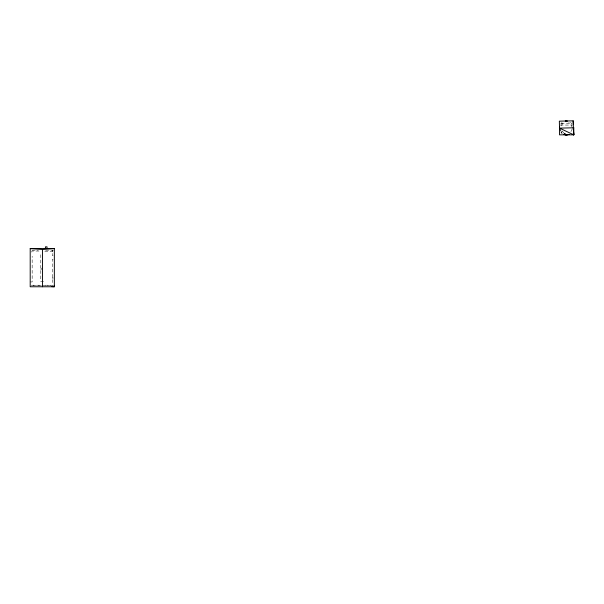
<?xml version="1.0" encoding="UTF-8"?>
<svg xmlns="http://www.w3.org/2000/svg" width="604" height="604" viewBox="0 0 604 604"><rect width="100%" height="100%" fill="white"/><g stroke="black" fill="none" stroke-linecap="round" stroke-linejoin="round"><path stroke-width="0.45" stroke-dasharray="3.02 2.27" d="M561.071 125.617L562.951 123.276A5.798 5.798 0 0 1 564.279 122.552M40.8 270.003L42.272 267.678M52.367 251.717L53.122 250.517M560.776 123.873L562.03 122.559M41.344 285.307L32.155 285.382L32.155 284.96L31.34 284.96M42.257 285.299L53.122 285.216L42.257 285.201M560.127 125.066L572.652 125.066M32.08 250.207L38.15 250.207M45.632 250.207L53.122 250.207M39.011 251.037L31.853 251.037L31.853 252.6M44.794 251.264L52.367 251.264M53.122 255.719L52.367 255.719L52.367 250.207M53.122 259.214L52.367 259.214L52.367 282.257L53.122 282.257M52.367 277.447L53.122 277.447M52.367 278.187L53.122 278.187M43.564 281.419L40.8 281.419L40.8 254.76M30.2 281.947L32.155 281.947L32.155 256.172M31.189 285.201L41.344 285.201M561.116 123.518L571.739 123.586M564.03 133.265L565.487 133.688A5.798 5.798 0 0 1 561.69 131.385M570.455 122.363L571.769 123.609M561.984 130.841L564.249 133.325M560.927 131.325L561.637 132.925M572.139 127.331L571.052 124.53L570.01 123.435A5.798 5.798 0 0 0 568.711 122.65M572.109 128.841A5.798 5.798 0 0 1 570.893 131.589M562.286 133.552L560.98 132.306A6.931 6.931 0 0 0 562.286 133.552"/><path stroke-width="0.91" d="M573.49 132.246L573.679 134.843L573.173 120.838L559.342 121.17L559.531 129.022A6.931 6.931 0 0 1 559.485 127.218M30.2 248.584L42.484 249.46L54.345 248.584L54.345 286.764L30.2 286.764L30.2 248.584L54.345 248.584M573.77 127.791L559.508 128.123L559.508 134.843L573.8 134.843L573.77 127.791L573.339 127.791M563.879 134.42A5.844 5.844 0 0 0 566.537 134.82L563.879 134.42L567.443 134.798M54.345 285.986L53.854 285.986L54.345 286.764L51.597 286.613M560.572 130.524L559.508 128.123L573.8 134.843L573.241 127.791M573.506 131.317L573.679 134.843M573.173 120.838L573.256 124.318M47.021 248.584L47.021 246.832L45.436 246.832L45.436 248.584M42.484 249.46L42.484 286.764M569.179 134.292A6.931 6.931 0 0 1 565.631 134.843M567.111 121.072L565.306 121.11A6.931 6.931 0 0 1 567.111 121.072"/></g></svg>
